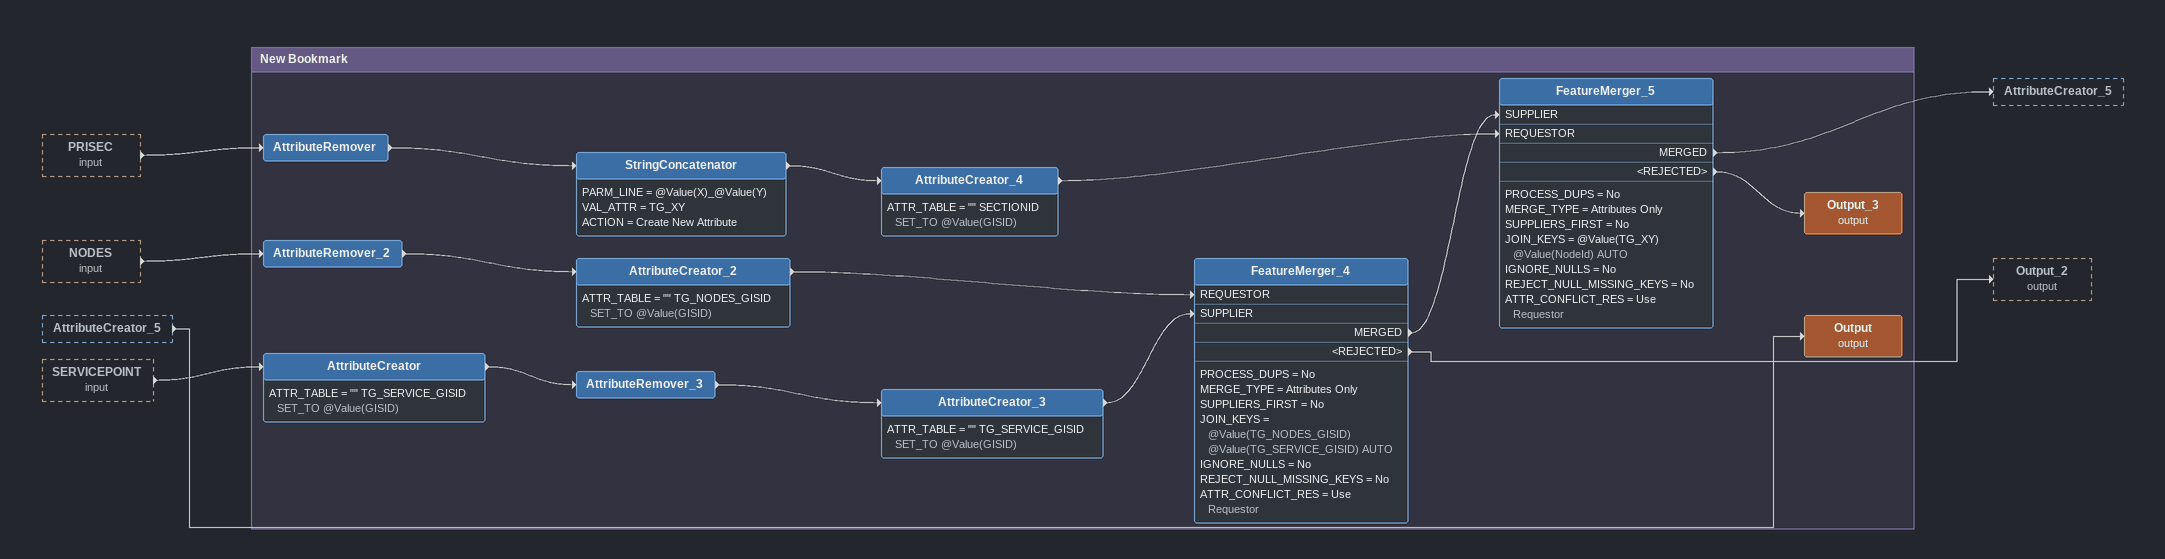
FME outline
PRISEC (input) [outside]
    -> AttributeRemover
NODES (input) [outside]
    -> AttributeRemover_2
AttributeCreator_5 [outside]
    -> Output (output)
SERVICEPOINT (input) [outside]
    -> AttributeCreator

Bookmark: New Bookmark
AttributeRemover
    -> StringConcatenator
StringConcatenator
    PARM_LINE = @Value(X)_@Value(Y)
    VAL_ATTR = TG_XY
    ACTION = Create New Attribute
    -> AttributeCreator_4
AttributeCreator_4
    ATTR_TABLE = "" SECTIONID SET_TO @Value(GISID)
    -> FeatureMerger_5 [REQUESTOR]
AttributeRemover_2
    -> AttributeCreator_2
AttributeCreator_2
    ATTR_TABLE = "" TG_NODES_GISID SET_TO @Value(GISID)
    -> FeatureMerger_4 [REQUESTOR]
AttributeCreator
    ATTR_TABLE = "" TG_SERVICE_GISID SET_TO @Value(GISID)
    -> AttributeRemover_3
AttributeRemover_3
    -> AttributeCreator_3
AttributeCreator_3
    ATTR_TABLE = "" TG_SERVICE_GISID SET_TO @Value(GISID)
    -> FeatureMerger_4 [SUPPLIER]
FeatureMerger_4
    PROCESS_DUPS = No
    MERGE_TYPE = Attributes Only
    SUPPLIERS_FIRST = No
    JOIN_KEYS = @Value(TG_NODES_GISID) @Value(TG_SERVICE_GISID) AUTO
    IGNORE_NULLS = No
    REJECT_NULL_MISSING_KEYS = No
    ATTR_CONFLICT_RES = Use Requestor
    MERGED -> FeatureMerger_5 [SUPPLIER]
    <REJECTED> -> Output_2 (output)
FeatureMerger_5
    PROCESS_DUPS = No
    MERGE_TYPE = Attributes Only
    SUPPLIERS_FIRST = No
    JOIN_KEYS = @Value(TG_XY) @Value(NodeId) AUTO
    IGNORE_NULLS = No
    REJECT_NULL_MISSING_KEYS = No
    ATTR_CONFLICT_RES = Use Requestor
    MERGED -> AttributeCreator_5
    <REJECTED> -> Output_3 (output)
Output_3 (output)
Output (output)
